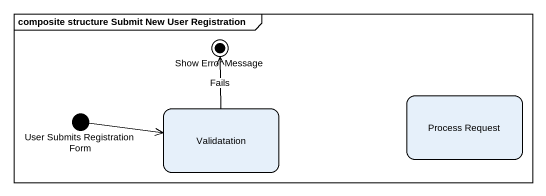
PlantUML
@startuml
mainframe composite structure Submit New User Registration
hide empty description
state "Show Error Message" as Show_Error_Message <<end>>
state "User Submits Registration Form" as User_Submits_Registration <<start>>
state Validatation
state "Process Request" as Process_Request
User_Submits_Registration -right-> Validatation
Validatation -up-> Show_Error_Message : Fails
@enduml
